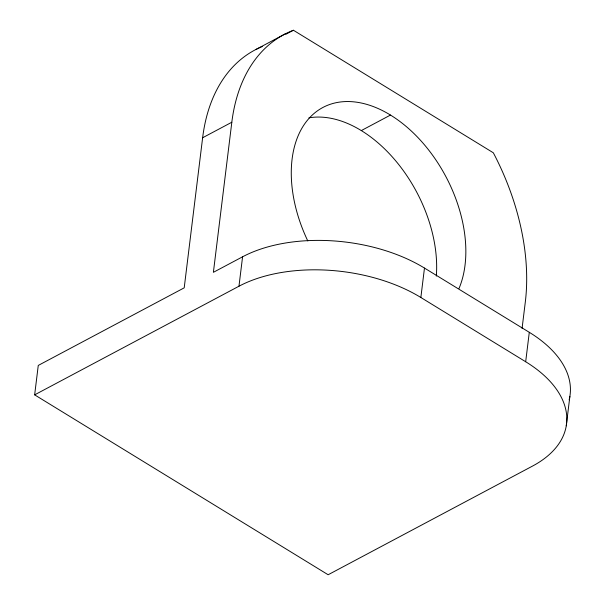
<?xml version="1.0" encoding="UTF-8"?>
<svg xmlns="http://www.w3.org/2000/svg" width="605" height="605" viewBox="0 0 605 605"><rect width="100%" height="100%" fill="white"/><g stroke="black" fill="none" stroke-linecap="round" stroke-linejoin="round"><path stroke-width="0.91" d="M522.077 328.386L525.299 302.122A201.231 129.22 62 0 0 493.325 152.785L293.425 30.25A201.231 129.22 62 0 0 231.821 122.233L213.391 272.318L242.582 256.8A129.364 73.084 7 0 1 424.476 268.068L529.292 332.311L525.677 361.745A129.364 73.084 7 0 1 532.445 466.122L328.137 574.75L34.651 394.853L38.266 365.428L184.207 287.836L202.63 137.751A201.231 129.22 62 0 1 262.585 46.419M34.651 394.853L238.967 286.226L242.582 256.8M525.677 361.745L420.861 297.494L424.476 268.068M566.257 425.829L569.872 396.404M256.142 49.368L285.333 33.85M285.915 34.243L293.425 30.25M202.63 137.751L231.821 122.233M361.298 130.582L390.482 115.063M238.967 286.226A129.364 73.084 7 0 1 420.861 297.494M529.292 332.311A129.364 73.084 7 0 1 569.154 399.814M307.786 240.911A118.588 76.147 62 0 1 368.695 104.96A118.588 76.147 62 0 1 458.998 288.509M308.928 117.839A118.588 76.147 62 0 1 397.916 163.539A118.588 76.147 62 0 1 436.311 276.107"/></g></svg>
